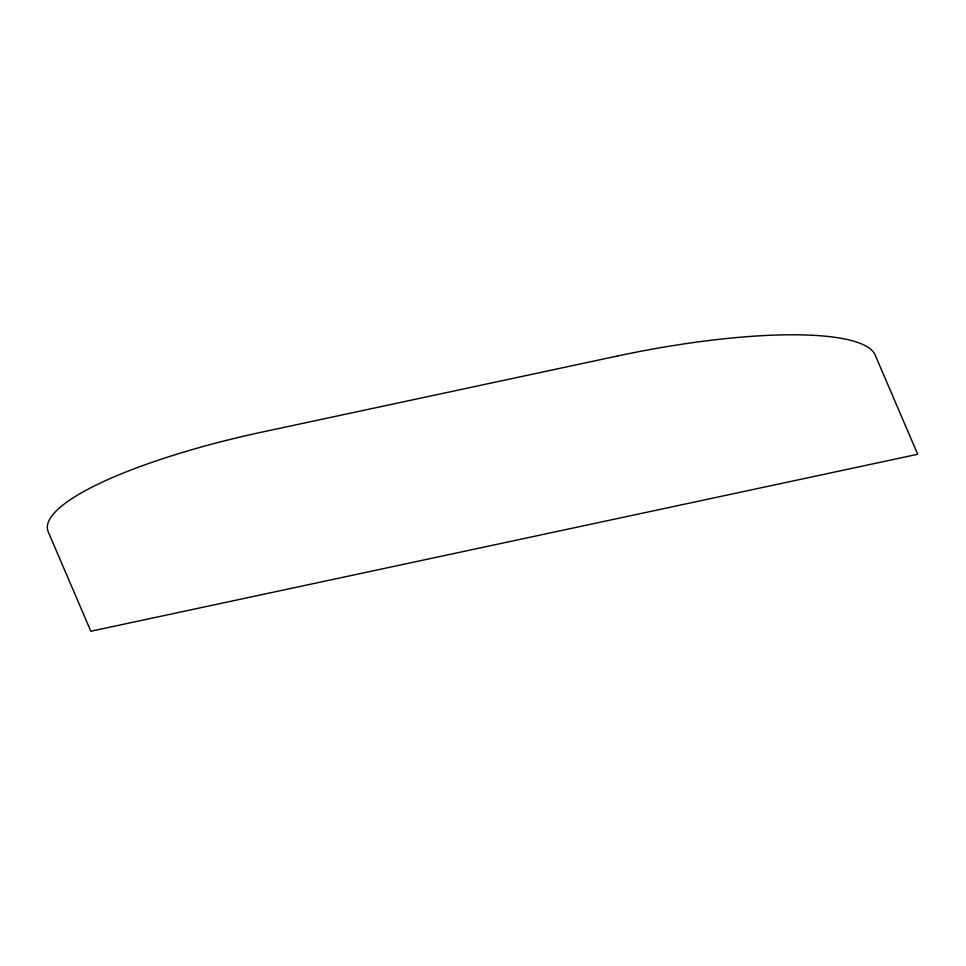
<?xml version="1.0" encoding="UTF-8"?>
<svg xmlns="http://www.w3.org/2000/svg" width="966" height="966" viewBox="0 0 966 966"><rect width="100%" height="100%" fill="white"/><g stroke="black" fill="none" stroke-linecap="round" stroke-linejoin="round"><path stroke-width="1.45" d="M617.648 355.971L263.283 431.814A241.838 52.925 -11.5 0 0 48.3 532L90.84 631.245L917.7 454.274L875.16 355.029A241.838 52.925 -11.5 0 0 617.648 355.971"/></g></svg>
